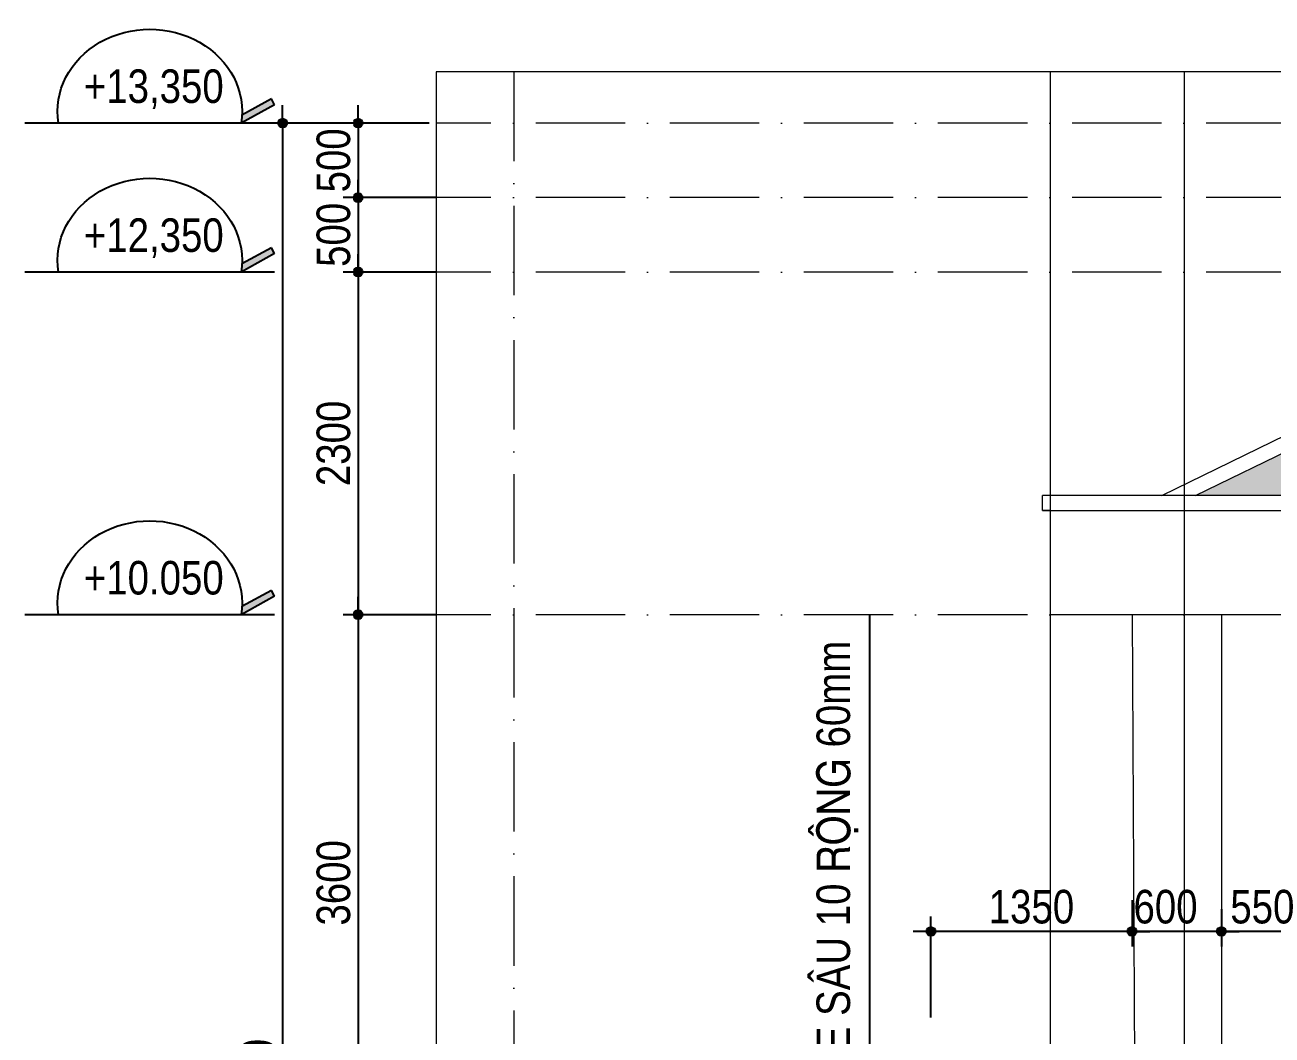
# Model space of a CAD drawing. Extents: x -79995 to 347433, y -157641 to 104789.
# Drawn here: x 65948 to 74319, y -21766 to -14985 of the extents above; entities that cross this region are included whole.
import ezdxf
from ezdxf.enums import TextEntityAlignment as Align

# ---------------------------------------------------------------- set-up
doc = ezdxf.new("R2010")
doc.units = 0
doc.linetypes.add('ACAD_ISO10W100', pattern=[18, 12, -3, 0, -3])
doc.layers.get('DEFPOINTS').update_dxf_attribs({"linetype": 'CONTINUOUS'})
for name, color, linetype in [('DIM', 1, 'CONTINUOUS'), ('HATCHNGOI', 22, 'CONTINUOUS'), ('TAGS', 60, 'CONTINUOUS'), ('TEXT', 7, 'CONTINUOUS')]:
    doc.layers.add(name, color=color, linetype=linetype)
doc.layers.add('NET-THAY', color=2, linetype='CONTINUOUS', lineweight=13)
doc.layers.add('TRUC', color=24, linetype='CONTINUOUS', lineweight=0)
doc.styles.add('1', font='', dxfattribs={"height": 250})
doc.styles.add('HEL-CONDENSE', font='')
doc.styles.get("Standard").update_dxf_attribs({"font": '', "height": 25})
doc.styles.add('VNI-HELVE-CONDENSEN', font='')
doc.styles.get('1').set_extended_font_data('VNI-Helve-Condense')
doc.styles.get('HEL-CONDENSE').set_extended_font_data('VNI-Helve-Condense')
doc.styles.get('Standard').set_extended_font_data('VNI-Helve-Condense')
doc.styles.get('VNI-HELVE-CONDENSEN').set_extended_font_data('VNI-Helve-Condense')
doc.dimstyles.new('D100', dxfattribs={"dimtxt": 225, "dimasz": 1.2, "dimexe": 100, "dimexo": 0, "dimgap": 50, "dimtad": 1, "dimdec": 0, "dimzin": 13, "dimdsep": 46, "dimtxsty": 'HEL-CONDENSE', "dimblk": 'D50', "dimcen": 0, "dimclrd": 1, "dimclre": 1, "dimclrt": 7, "dimadec": 0, "dimazin": 0, "dimtfac": 1, "dimtdec": 0, "dimtmove": 0, "dimatfit": 3, "dimldrblk": 'D50', "dimfxl": 1, "dimtolj": 1, "dimtzin": 13, "dimarcsym": 0})
doc.dimstyles.get("Standard").update_dxf_attribs({"dimtxt": 0.18, "dimasz": 0.18, "dimexe": 0.18, "dimexo": 0.0625, "dimgap": 0.09, "dimtad": 0, "dimtih": 1, "dimtoh": 1, "dimdec": 4, "dimzin": 0, "dimdsep": 46, "dimtxsty": 'Standard', "dimcen": 0.09, "dimadec": 0, "dimazin": 0, "dimtfac": 1, "dimtdec": 4, "dimtofl": 0, "dimtmove": 0, "dimatfit": 3, "dimfxl": 1, "dimtolj": 1, "dimtzin": 0, "dimarcsym": 0})

# ---------------------------------------------------------------- blocks, each defined once
blk = doc.blocks.new('D50')
at = {"layer": 'DIM'}
blk.add_hatch(color=256, dxfattribs=at).paths.add_polyline_path([(25, 0, 1), (-25, 0, 1)])
blk.add_line((25, 0), (100, 0), dxfattribs=at)
blk.add_circle((0, 0), 25, dxfattribs=at)
blk = doc.blocks.new('*D891')
at = {"layer": 'DEFPOINTS', "color": 0, "transparency": 16777216}
for p in [(68709, -16144.2), (68184.5, -16644.2), (68709, -16644.2)]:
    blk.add_point(p, dxfattribs=at)
at = {"layer": 'DIM', "color": 1, "lineweight": -2, "transparency": 16777216}
for p, q in [((68709, -16144.2), (68084.5, -16144.2)), ((68184.5, -16145.4), (68184.5, -16643)), ((68709, -16644.2), (68084.5, -16644.2))]:
    blk.add_line(p, q, dxfattribs=at)
at = {"layer": 'DIM', "color": 1, "lineweight": -2, "transparency": 16777216, "xscale": 1.199999999999999, "yscale": 1.199999999999999, "zscale": 1.199999999999999}
for p, rotation in [((68184.5, -16144.2), 90), ((68184.5, -16644.2), 270)]:
    blk.add_blockref('D50', p, dxfattribs=dict(at, rotation=rotation))
at = {"layer": 'DIM', "color": 7, "transparency": 16777216, "insert": (68019.6, -16394.2), "char_height": 225, "attachment_point": 5, "rotation": 90, "style": 'HEL-CONDENSE'}
blk.add_mtext('\\A1;500', dxfattribs=at)
blk = doc.blocks.new('*D892')
at = {"layer": 'DEFPOINTS', "color": 0, "transparency": 16777216}
for p in [(68709, -16644.2), (68184.5, -18944.2), (68709, -18944.2)]:
    blk.add_point(p, dxfattribs=at)
at = {"layer": 'DIM', "color": 1, "lineweight": -2, "transparency": 16777216}
for p, q in [((68709, -16644.2), (68084.5, -16644.2)), ((68184.5, -16645.4), (68184.5, -18943)), ((68709, -18944.2), (68084.5, -18944.2))]:
    blk.add_line(p, q, dxfattribs=at)
at = {"layer": 'DIM', "color": 1, "lineweight": -2, "transparency": 16777216, "xscale": 1.199999999999999, "yscale": 1.199999999999999, "zscale": 1.199999999999999}
for p, rotation in [((68184.5, -16644.2), 90), ((68184.5, -18944.2), 270)]:
    blk.add_blockref('D50', p, dxfattribs=dict(at, rotation=rotation))
at = {"layer": 'DIM', "color": 7, "transparency": 16777216, "insert": (68019.6, -17794.2), "char_height": 225, "attachment_point": 5, "rotation": 90, "style": 'HEL-CONDENSE'}
blk.add_mtext('\\A1;2300', dxfattribs=at)
blk = doc.blocks.new('*D893')
at = {"layer": 'DEFPOINTS', "color": 0, "transparency": 16777216}
for p in [(68709, -18944.2), (68184.5, -22544.2), (68709, -22544.2)]:
    blk.add_point(p, dxfattribs=at)
at = {"layer": 'DIM', "color": 1, "lineweight": -2, "transparency": 16777216}
for p, q in [((68709, -18944.2), (68084.5, -18944.2)), ((68184.5, -18945.4), (68184.5, -22543)), ((68709, -22544.2), (68084.5, -22544.2))]:
    blk.add_line(p, q, dxfattribs=at)
at = {"layer": 'DIM', "color": 1, "lineweight": -2, "transparency": 16777216, "xscale": 1.199999999999999, "yscale": 1.199999999999999, "zscale": 1.199999999999999}
for p, rotation in [((68184.5, -18944.2), 90), ((68184.5, -22544.2), 270)]:
    blk.add_blockref('D50', p, dxfattribs=dict(at, rotation=rotation))
at = {"layer": 'DIM', "color": 7, "transparency": 16777216, "insert": (68019.6, -20744.2), "char_height": 225, "attachment_point": 5, "rotation": 90, "style": 'HEL-CONDENSE'}
blk.add_mtext('\\A1;3600', dxfattribs=at)
blk = doc.blocks.new('*D897')
at = {"layer": 'DEFPOINTS', "color": 0, "transparency": 16777216}
for p in [(68084.5, -15644.2), (67677.6, -28994.2), (68084.5, -28994.2)]:
    blk.add_point(p, dxfattribs=at)
at = {"layer": 'DIM', "color": 1, "lineweight": -2, "transparency": 16777216}
for p, q in [((68084.5, -15644.2), (67577.6, -15644.2)), ((67677.6, -15645.4), (67677.6, -28993)), ((68084.5, -28994.2), (67577.6, -28994.2))]:
    blk.add_line(p, q, dxfattribs=at)
at = {"layer": 'DIM', "color": 1, "lineweight": -2, "transparency": 16777216, "xscale": 1.199999999999999, "yscale": 1.199999999999999, "zscale": 1.199999999999999}
for p, rotation in [((67677.6, -15644.2), 90), ((67677.6, -28994.2), 270)]:
    blk.add_blockref('D50', p, dxfattribs=dict(at, rotation=rotation))
at = {"layer": 'DIM', "color": 7, "transparency": 16777216, "insert": (67512.7, -22150.4), "char_height": 225, "attachment_point": 5, "rotation": 90, "style": 'HEL-CONDENSE'}
blk.add_mtext('\\A1;13350', dxfattribs=at)
blk = doc.blocks.new('CAODO')
at = {"layer": 'TAGS', "linetype": 'Continuous'}
h = blk.add_hatch(color=256, dxfattribs=at)
edge = h.paths.add_edge_path()
edge.add_line((-906.9, 181.5), (-931, 137.7))
edge.add_line((-931, 137.7), (-681, 0))
edge.add_ellipse((0, 87.1), major_axis=(688, 0), ratio=0.890858, start_angle=182.47792, end_angle=188.16658, ccw=False)
edge.add_line((-687.4, 60.6), (-906.9, 181.5))
for p, q in [((-931, 137.7), (-906.9, 181.5)), ((-931, 137.7), (-681, 0)), ((-906.9, 181.5), (-687.4, 60.6)), ((-931, 0), (931, 0))]:
    blk.add_line(p, q, dxfattribs=at)
blk.add_ellipse((0, 87.1), major_axis=(688, 0), ratio=0.890858, start_param=-0.142534, end_param=3.284126, dxfattribs=at)
at = {"layer": 'TAGS', "linetype": 'Continuous', "style": 'VNI-HELVE-CONDENSEN'}
blk.add_attdef('0.000', text='', height=250, dxfattribs=at).set_placement((0.2, 232.3), align=Align.MIDDLE_CENTER)
blk = doc.blocks.new('*D898')
at = {"layer": 'DEFPOINTS', "color": 0, "transparency": 16777216}
for p in [(68662, -15644.2), (68184.5, -16144.2), (68662, -16144.2)]:
    blk.add_point(p, dxfattribs=at)
at = {"layer": 'DIM', "color": 1, "lineweight": -2, "transparency": 16777216}
for p, q in [((68662, -15644.2), (68084.5, -15644.2)), ((68184.5, -15645.4), (68184.5, -16143)), ((68662, -16144.2), (68084.5, -16144.2))]:
    blk.add_line(p, q, dxfattribs=at)
at = {"layer": 'DIM', "color": 1, "lineweight": -2, "transparency": 16777216, "xscale": 1.199999999999999, "yscale": 1.199999999999999, "zscale": 1.199999999999999}
for p, rotation in [((68184.5, -15644.2), 90), ((68184.5, -16144.2), 270)]:
    blk.add_blockref('D50', p, dxfattribs=dict(at, rotation=rotation))
at = {"layer": 'DIM', "color": 7, "transparency": 16777216, "insert": (68019.6, -15894.2), "char_height": 225, "attachment_point": 5, "rotation": 90, "style": 'HEL-CONDENSE'}
blk.add_mtext('\\A1;500', dxfattribs=at)
blk = doc.blocks.new('*D978')
at = {"layer": 'DEFPOINTS', "color": 0, "linetype": 'Continuous', "transparency": 16777216}
for p in [(73978.8, -20921.8), (74528.7, -20844.2), (73978.8, -21070.7)]:
    blk.add_point(p, dxfattribs=at)
at = {"layer": 'DIM', "color": 1, "linetype": 'Continuous', "lineweight": -2, "transparency": 16777216}
for p, q in [((73978.8, -20921.8), (73978.8, -21170.7)), ((74528.7, -20844.2), (74528.7, -21170.7)), ((74527.5, -21070.7), (73980, -21070.7))]:
    blk.add_line(p, q, dxfattribs=at)
at = {"layer": 'DIM', "color": 1, "linetype": 'Continuous', "lineweight": -2, "transparency": 16777216, "xscale": 1.199999999999999, "yscale": 1.199999999999999, "zscale": 1.199999999999999, "rotation": 180}
blk.add_blockref('D50', (73978.8, -21070.7), dxfattribs=at)
at = {"layer": 'DIM', "color": 1, "linetype": 'Continuous', "lineweight": -2, "transparency": 16777216, "xscale": 1.199999999999999, "yscale": 1.199999999999999, "zscale": 1.199999999999999}
blk.add_blockref('D50', (74528.7, -21070.7), dxfattribs=at)
at = {"layer": 'DIM', "color": 7, "linetype": 'Continuous', "transparency": 16777216, "insert": (74253.7, -20905.8), "char_height": 225, "attachment_point": 5, "style": 'HEL-CONDENSE'}
blk.add_mtext('\\A1;550', dxfattribs=at)
blk = doc.blocks.new('*D979')
at = {"layer": 'DEFPOINTS', "color": 0, "linetype": 'Continuous', "transparency": 16777216}
for p in [(73378.8, -20860.8), (73978.8, -20921.8), (73378.8, -21070.7)]:
    blk.add_point(p, dxfattribs=at)
at = {"layer": 'DIM', "color": 1, "linetype": 'Continuous', "lineweight": -2, "transparency": 16777216}
for p, q in [((73378.8, -20860.8), (73378.8, -21170.7)), ((73978.8, -20921.8), (73978.8, -21170.7)), ((73977.6, -21070.7), (73380, -21070.7))]:
    blk.add_line(p, q, dxfattribs=at)
at = {"layer": 'DIM', "color": 1, "linetype": 'Continuous', "lineweight": -2, "transparency": 16777216, "xscale": 1.199999999999999, "yscale": 1.199999999999999, "zscale": 1.199999999999999, "rotation": 180}
blk.add_blockref('D50', (73378.8, -21070.7), dxfattribs=at)
at = {"layer": 'DIM', "color": 1, "linetype": 'Continuous', "lineweight": -2, "transparency": 16777216, "xscale": 1.199999999999999, "yscale": 1.199999999999999, "zscale": 1.199999999999999}
blk.add_blockref('D50', (73978.8, -21070.7), dxfattribs=at)
at = {"layer": 'DIM', "color": 7, "linetype": 'Continuous', "transparency": 16777216, "insert": (73603.8, -20905.8), "char_height": 225, "attachment_point": 5, "style": 'HEL-CONDENSE'}
blk.add_mtext('\\A1;600', dxfattribs=at)
blk = doc.blocks.new('*D980')
at = {"layer": 'DEFPOINTS', "color": 0, "linetype": 'Continuous', "transparency": 16777216}
for p in [(73378.8, -20860.8), (72028.8, -21070.7), (72028.8, -21647.5)]:
    blk.add_point(p, dxfattribs=at)
at = {"layer": 'DIM', "color": 1, "linetype": 'Continuous', "lineweight": -2, "transparency": 16777216}
for p, q in [((73378.8, -20860.8), (73378.8, -21170.7)), ((72028.8, -21647.5), (72028.8, -20970.7)), ((73377.6, -21070.7), (72030, -21070.7))]:
    blk.add_line(p, q, dxfattribs=at)
at = {"layer": 'DIM', "color": 1, "linetype": 'Continuous', "lineweight": -2, "transparency": 16777216, "xscale": 1.199999999999999, "yscale": 1.199999999999999, "zscale": 1.199999999999999, "rotation": 180}
blk.add_blockref('D50', (72028.8, -21070.7), dxfattribs=at)
at = {"layer": 'DIM', "color": 1, "linetype": 'Continuous', "lineweight": -2, "transparency": 16777216, "xscale": 1.199999999999999, "yscale": 1.199999999999999, "zscale": 1.199999999999999}
blk.add_blockref('D50', (73378.8, -21070.7), dxfattribs=at)
at = {"layer": 'DIM', "color": 7, "linetype": 'Continuous', "transparency": 16777216, "insert": (72703.8, -20905.8), "char_height": 225, "attachment_point": 5, "style": 'HEL-CONDENSE'}
blk.add_mtext('\\A1;1350', dxfattribs=at)
blk = doc.blocks.new('*D1022')
at = {"layer": 'DEFPOINTS', "color": 0, "linetype": 'Continuous', "transparency": 16777216}
for p in [(82729.4, -15743.6), (86273.9, -17714.3), (72778.8, -18144.2), (87651.5, -18144.2), (88678.8, -18144.2)]:
    blk.add_point(p, dxfattribs=at)
at = {"layer": 'DIM', "color": 1, "linetype": 'Continuous', "lineweight": -2, "transparency": 16777216}
blk.add_arc((87651.5, -18144.2), 1443.2, 154.04764, 179.95236, dxfattribs=at)
at = {"layer": 'DIM', "color": 1, "linetype": 'Continuous', "lineweight": -2, "transparency": 16777216, "xscale": 1.199999999999999, "yscale": 1.199999999999999, "zscale": 1.199999999999999}
for p, rotation in [((86354.4, -17511.6), 64.02382078973774), ((86208.3, -18144.2), 269.9761792102629)]:
    blk.add_blockref('D50', p, dxfattribs=dict(at, rotation=rotation))
at = {"layer": 'DIM', "color": 7, "linetype": 'Continuous', "transparency": 16777216, "insert": (86084.7, -17782.5), "char_height": 225, "attachment_point": 5, "rotation": 77, "style": 'HEL-CONDENSE'}
blk.add_mtext('\\A1;26°', dxfattribs=at)
blk = doc.blocks.new('*D1023')
at = {"layer": 'DEFPOINTS', "color": 0, "linetype": 'Continuous', "transparency": 16777216}
for p in [(76676.4, -16744.2), (75452.1, -17893.3), (72778.8, -18144.2), (73806, -18144.2), (88678.8, -18144.2)]:
    blk.add_point(p, dxfattribs=at)
at = {"layer": 'HATCHNGOI', "color": 1, "linetype": 'Continuous', "lineweight": -2, "transparency": 16777216}
blk.add_arc((73806, -18144.2), 1665.1, 0.04129, 25.95871, dxfattribs=at)
at = {"layer": 'HATCHNGOI', "color": 1, "linetype": 'Continuous', "lineweight": -2, "transparency": 16777216, "xscale": 1.199999999999999, "yscale": 1.199999999999999, "zscale": 1.199999999999999}
for p, rotation in [((75302.5, -17414.3), 115.9793538671583), ((75471.1, -18144.2), 270.0206461328407)]:
    blk.add_blockref('D50', p, dxfattribs=dict(at, rotation=rotation))
at = {"layer": 'HATCHNGOI', "color": 7, "linetype": 'Continuous', "transparency": 16777216, "insert": (75589.1, -17732.6), "char_height": 225, "attachment_point": 5, "rotation": 283, "style": 'HEL-CONDENSE'}
blk.add_mtext('\\A1;26°', dxfattribs=at)

msp = doc.modelspace()

# ---------------------------------------------------------------- hatches: boundary and pattern name
at = {"layer": 'HATCHNGOI'}
h = msp.add_hatch(dxfattribs=at)
h.set_pattern_fill('AR-RSHKE', color=14, scale=0.75, angle=180, style=0)
h.set_pattern_definition([(180, (-1253396.46, -257400.14), (-485.775, -228.6), [114.3, -95.25, 133.35, -57.15, 171.45, -76.2]), (180, (-1253510.76, -257409.66), (-485.775, -228.6), [95.25, -361.95, 76.2, -114.3]), (180, (-1253739.36, -257385.85), (-485.775, -228.6), [57.15, -590.55]), (270, (-1253396.46, -257400.14), (161.925, -228.6), [219.075, -695.325]), (270, (-1253510.76, -257400.14), (161.925, -228.6), [214.3125, -700.0875]), (270, (-1253606.01, -257400.14), (161.925, -228.6), [200.025, -714.375]), (270, (-1253739.36, -257385.85), (161.925, -228.6), [219.075, -695.325]), (270, (-1253796.51, -257385.85), (161.925, -228.6), [219.075, -695.325]), (270, (-1253967.96, -257400.14), (161.925, -228.6), [209.55, -704.85])])
h.paths.add_polyline_path([(82272.041, -15973.378), (80737.828, -16744.245), (76676.408, -16744.245), (73805.983, -18144.245), (82272.041, -18144.245)])
h.paths.add_polyline_path([(82729.411, -15743.572), (82272.041, -15973.378), (82272.041, -18144.245), (87651.52, -18144.245)])

# ---------------------------------------------------------------- linework, layer by layer
at = {"layer": 'NET-THAY'}
for p, q in [((73577.866, -18144.245), (76653.321, -16644.245)), ((73805.983, -18144.245), (76676.408, -16744.245)), ((88678.751, -18144.245), (72778.751, -18144.245)), ((72828.751, -18244.245), (72828.751, -18944.245)), ((88628.751, -18944.245), (72828.751, -18944.245)), ((73378.751, -18944.245), (73428.751, -28244.245)), ((73378.751, -18944.245), (73428.751, -28244.245)), ((73978.751, -18944.245), (73978.751, -28244.245))]:
    msp.add_line(p, q, dxfattribs=at)
for points in [[(72828.751, -18244.245), (72778.751, -18244.245), (72778.751, -18144.245), (72778.751, -18144.245)], [(72778.751, -18244.245), (88628.751, -18244.245)]]:
    msp.add_lwpolyline(points, dxfattribs=at)
at = {"layer": 'TEXT'}
msp.add_lwpolyline([(71615.821, -18944.245), (71615.821, -23176.813), (71615.821, -23176.813)], dxfattribs=at)
at = {"layer": 'TRUC', "linetype": 'ACAD_ISO10W100', "ltscale": 50}
for p, q in [((69228.751, -15300.064), (69228.751, -29557.122)), ((89778.351, -15644.245), (68709.007, -15644.245)), ((89778.351, -16144.245), (68709.007, -16144.245)), ((89778.351, -16644.245), (68709.007, -16644.245)), ((89778.351, -18944.245), (68709.007, -18944.245))]:
    msp.add_line(p, q, dxfattribs=at)
at = {"layer": 'TRUC', "linetype": 'ACAD_ISO10W100', "ltscale": 0.2}
msp.add_lwpolyline([(89778.351, -15300.064), (68709.007, -15300.064), (68709.007, -29557.122), (89778.351, -29557.122)], close=True, dxfattribs=at)
for points in [[(72828.751, -15300.064), (72828.751, -29557.122)], [(73728.751, -15300.064), (73728.751, -29557.122)]]:
    msp.add_lwpolyline(points, dxfattribs=at)

# ---------------------------------------------------------------- block references
at = {"layer": 'TAGS', "linetype": 'Continuous'}
ref = msp.add_blockref('CAODO', (66785.84, -15644.245), dxfattribs=dict(at, xscale=-0.9000000001396984, yscale=0.9000000001396984, zscale=0.9))
ref.add_attrib('0.000', '+13,350', dxfattribs={"color": 7, "linetype": 'Continuous', "height": 225, "style": 'VNI-HELVE-CONDENSEN'}).set_placement((66812.672, -15396.147), align=Align.MIDDLE_CENTER)
ref = msp.add_blockref('CAODO', (66785.84, -16644.245), dxfattribs=dict(at, xscale=-0.9000000001396984, yscale=0.9000000001396984, zscale=0.9))
ref.add_attrib('0.000', '+12,350', dxfattribs={"color": 7, "linetype": 'Continuous', "height": 225, "style": 'VNI-HELVE-CONDENSEN'}).set_placement((66812.672, -16396.147), align=Align.MIDDLE_CENTER)
ref = msp.add_blockref('CAODO', (66785.84, -18944.245), dxfattribs=dict(at, xscale=-0.9000000001396984, yscale=0.9000000001396984, zscale=0.9))
ref.add_attrib('0.000', '+10.050', dxfattribs={"color": 7, "linetype": 'Continuous', "height": 225, "style": 'VNI-HELVE-CONDENSEN'}).set_placement((66812.672, -18696.147), align=Align.MIDDLE_CENTER)

# ---------------------------------------------------------------- texts
at = {"layer": 'TEXT', "insert": (71261.15, -21079.629), "char_height": 225, "attachment_point": 2, "rotation": 90, "style": '1'}
msp.add_mtext(' KEÛ JONTE SAÂU 10 ROÄNG 60mm', dxfattribs=at)

# ---------------------------------------------------------------- dimensions: what is measured, and where the dimension line sits
at = {"layer": 'DIM'}
for base, p1, p2, picture, middle in [((67677.564, -28994.245), (68084.53, -15644.245), (68084.53, -28994.245), '*D897', (67677.564, -22150.393)), ((68184.53, -16144.245), (68661.987, -15644.245), (68661.987, -16144.245), '*D898', (68184.53, -15894.245)), ((68184.53, -16644.245), (68709.007, -16144.245), (68709.007, -16644.245), '*D891', (68184.53, -16394.245))]:
    dim = msp.add_linear_dim(base=base, p1=p1, p2=p2, angle=90, dimstyle='Standard', override={"dimtxt": 225, "dimasz": 1.2, "dimexe": 100, "dimexo": 0, "dimgap": 50, "dimtad": 1, "dimtih": 0, "dimtoh": 0, "dimdec": 2, "dimzin": 13, "dimtxsty": 'HEL-CONDENSE', "dimblk": 'D50', "dimcen": 0, "dimclrd": 1, "dimclre": 1, "dimclrt": 7, "dimtdec": 2, "dimtofl": 1, "dimldrblk": 'D50', "dimtzin": 13}, dxfattribs=at)
    dim.commit()
    dim.dimension.update_dxf_attribs({"geometry": picture, "text_midpoint": middle, "dimtype": 160})
at = {"layer": 'DIM', "linetype": 'Continuous'}
dim = msp.add_angular_dim_2l(base=(86273.887, -17714.281), line1=((88678.751, -18144.245), (72778.751, -18144.245)), line2=((87651.52, -18144.245), (82729.411, -15743.572)), dimstyle='D100', dxfattribs=at)
dim.commit()
dim.dimension.update_dxf_attribs({"geometry": '*D1022', "text_midpoint": (86084.664, -17782.508)})
at = {"layer": 'DIM'}
for base, p1, p2, picture, middle in [((68184.53, -18944.245), (68709.007, -16644.245), (68709.007, -18944.245), '*D892', (68019.63, -17794.245)), ((68184.53, -22544.245), (68709.007, -18944.245), (68709.007, -22544.245), '*D893', (68019.63, -20744.245))]:
    dim = msp.add_linear_dim(base=base, p1=p1, p2=p2, angle=90, dimstyle='Standard', override={"dimtxt": 225, "dimasz": 1.2, "dimexe": 100, "dimexo": 0, "dimgap": 50, "dimtad": 1, "dimtih": 0, "dimtoh": 0, "dimdec": 2, "dimzin": 13, "dimtxsty": 'HEL-CONDENSE', "dimblk": 'D50', "dimcen": 0, "dimclrd": 1, "dimclre": 1, "dimclrt": 7, "dimtdec": 2, "dimtofl": 1, "dimtmove": 1, "dimldrblk": 'D50', "dimtzin": 13}, dxfattribs=at)
    dim.commit()
    dim.dimension.update_dxf_attribs({"geometry": picture, "text_midpoint": middle})
at = {"layer": 'DIM', "linetype": 'Continuous'}
for base, p1, p2, picture, middle in [((72028.751, -21070.672), (73378.751, -20860.772), (72028.751, -21647.458), '*D980', (72703.751, -20905.772)), ((73978.751, -21070.672), (74528.747, -20844.245), (73978.751, -20921.758), '*D978', (74253.749, -20905.772))]:
    dim = msp.add_linear_dim(base=base, p1=p1, p2=p2, angle=180, dimstyle='D100', override={"dimtmove": 1}, dxfattribs=at)
    dim.commit()
    dim.dimension.update_dxf_attribs({"geometry": picture, "text_midpoint": middle})
dim = msp.add_linear_dim(base=(73378.751, -21070.672), p1=(73978.751, -20921.758), p2=(73378.751, -20860.772), angle=180, dimstyle='D100', override={"dimtmove": 1}, dxfattribs=at)
dim.commit()
dim.dimension.update_dxf_attribs({"geometry": '*D979', "text_midpoint": (73603.751, -21070.672), "dimtype": 160})
at = {"layer": 'HATCHNGOI', "linetype": 'Continuous'}
dim = msp.add_angular_dim_2l(base=(75452.051, -17893.341), line1=((88678.751, -18144.245), (72778.751, -18144.245)), line2=((73805.983, -18144.245), (76676.408, -16744.245)), dimstyle='D100', dxfattribs=at)
dim.commit()
dim.dimension.update_dxf_attribs({"geometry": '*D1023', "text_midpoint": (75589.061, -17732.589)})

doc.saveas('drawing.dxf')
